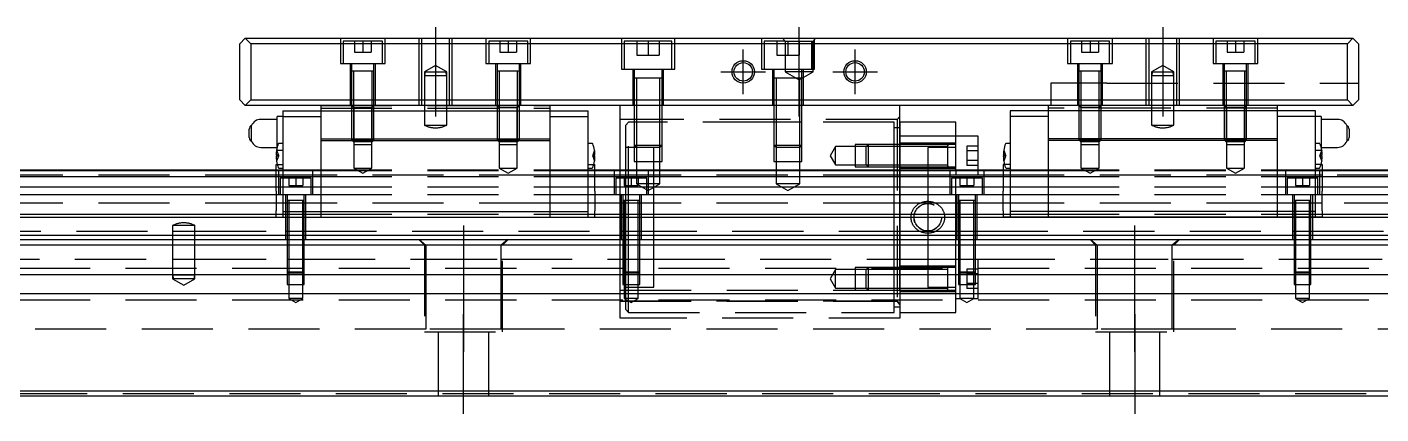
# Model space of a CAD drawing. Extents: x -30 to 950, y -327 to 110.
# Drawn here: x 212 to 454, y -292.9 to -223.8 of the extents above; entities that cross this region are included whole.
import ezdxf

# ---------------------------------------------------------------- set-up
doc = ezdxf.new("R2010")
doc.units = 0
doc.linetypes.add('CENTER', pattern=[50.8, 31.75, -6.35, 6.35, -6.35])
doc.linetypes.add('DASHED', pattern=[19.05, 12.7, -6.35])
doc.layers.get('0').update_dxf_attribs({"linetype": 'CONTINUOUS'})
doc.layers.add('CENTER', color=1, linetype='CENTER')

msp = doc.modelspace()

# ---------------------------------------------------------------- linework, layer by layer
at = {"color": 7, "linetype": 'CONTINUOUS'}
for p, q in [((250, -226.8), (251, -225.8)), ((250, -236.8), (250, -226.8)), ((251, -225.8), (449, -225.8)), ((251, -225.8), (252, -226.8)), ((448, -226.8), (252, -226.8)), ((252, -226.8), (252, -236.8)), ((448, -226.8), (449, -225.8)), ((448, -236.8), (448, -226.8)), ((449, -225.8), (450, -226.8)), ((450, -226.8), (450, -236.8)), ((250, -236.8), (251, -237.8)), ((252, -236.8), (251, -237.8)), ((252, -236.8), (448, -236.8)), ((449, -237.8), (448, -236.8)), ((449, -237.8), (450, -236.8)), ((449, -237.8), (251, -237.8)), ((257.7, -238.79), (257.7, -239.8)), ((257.7, -238.79), (264.5, -238.79)), ((264.5, -237.8), (264.5, -238.79)), ((264.5, -238.79), (264.5, -243.79)), ((264.5, -238.79), (305.5, -238.79)), ((305.5, -238.79), (305.5, -237.8)), ((305.5, -238.79), (312.3, -238.79)), ((305.5, -243.79), (305.5, -238.79)), ((312.3, -239.8), (312.3, -238.79)), ((318, -249.29), (318, -237.8)), ((368, -249.29), (368, -237.8)), ((387.7, -238.79), (387.7, -239.8)), ((394.5, -238.79), (387.7, -238.79)), ((394.5, -237.8), (394.5, -238.79)), ((394.5, -238.79), (394.5, -243.79)), ((435.5, -238.79), (394.5, -238.79)), ((435.5, -238.79), (435.5, -237.8)), ((442.3, -238.79), (435.5, -238.79)), ((435.5, -243.79), (435.5, -238.79)), ((442.3, -239.8), (442.3, -238.79)), ((252.12, -244.19), (252.12, -241.4)), ((256.7, -240.3), (253.75, -240.3)), ((257.7, -239.8), (256.7, -239.8)), ((256.7, -245.26), (256.7, -239.8)), ((257.7, -239.8), (257.7, -256.79)), ((257.7, -239.8), (264.5, -239.8)), ((305.5, -239.8), (312.3, -239.8)), ((312.3, -256.79), (312.3, -239.8)), ((378, -240.79), (368, -240.79)), ((378, -249.29), (378, -240.79)), ((387.7, -239.8), (387.7, -256.79)), ((394.5, -239.8), (387.7, -239.8)), ((442.3, -239.8), (435.5, -239.8)), ((443.3, -239.8), (442.3, -239.8)), ((442.3, -256.79), (442.3, -239.8)), ((443.3, -239.8), (443.3, -245.26)), ((446.25, -240.3), (443.3, -240.3)), ((447.88, -241.4), (447.88, -244.19)), ((251.7, -243.55), (251.7, -242.04)), ((264.5, -243.79), (264.5, -244.04)), ((264.5, -243.79), (305.5, -243.79)), ((264.5, -244.04), (264.5, -256.79)), ((264.5, -244.04), (305.5, -244.04)), ((305.5, -244.04), (305.5, -243.79)), ((305.5, -256.79), (305.5, -244.04)), ((378, -243.29), (368, -243.29)), ((394.5, -243.79), (394.5, -244.04)), ((435.5, -243.79), (394.5, -243.79)), ((394.5, -244.04), (394.5, -256.79)), ((435.5, -244.04), (394.5, -244.04)), ((435.5, -244.04), (435.5, -243.79)), ((435.5, -256.79), (435.5, -244.04)), ((448.3, -242.04), (448.3, -243.55)), ((253.75, -245.3), (256.69, -245.3)), ((256.5, -246.69), (256.58, -246.69)), ((256.58, -246.69), (256.58, -246.89)), ((257.7, -244.59), (256.99, -244.59)), ((313.01, -244.59), (312.3, -244.59)), ((313.42, -246.89), (313.42, -246.69)), ((313.42, -246.69), (313.5, -246.69)), ((386.5, -246.69), (386.58, -246.69)), ((386.58, -246.69), (386.58, -246.89)), ((387.7, -244.59), (386.99, -244.59)), ((443.01, -244.59), (442.3, -244.59)), ((443.31, -245.3), (446.25, -245.3)), ((443.42, -246.89), (443.42, -246.69)), ((443.42, -246.69), (443.5, -246.69)), ((256.58, -246.89), (256.5, -246.89)), ((256.5, -250.76), (256.5, -248.36)), ((256.5, -248.36), (256.71, -248.36)), ((256.99, -248.99), (257.7, -248.99)), ((312.3, -248.99), (313.01, -248.99)), ((313.29, -248.36), (313.5, -248.36)), ((313.5, -246.89), (313.42, -246.89)), ((313.5, -250.76), (313.5, -248.36)), ((386.58, -246.89), (386.5, -246.89)), ((386.5, -248.36), (386.5, -250.76)), ((386.71, -248.36), (386.5, -248.36)), ((386.99, -248.99), (387.7, -248.99)), ((442.3, -248.99), (443.01, -248.99)), ((443.5, -248.36), (443.29, -248.36)), ((443.5, -246.89), (443.42, -246.89)), ((443.5, -248.36), (443.5, -250.76)), ((0, -249.29), (256.5, -249.29)), ((0, -249.42), (256.5, -249.42)), ((0, -250.51), (256.5, -250.51)), ((256.5, -252.33), (256.5, -250.76)), ((313.5, -249.29), (386.5, -249.29)), ((313.5, -249.42), (386.5, -249.42)), ((313.5, -250.51), (386.5, -250.51)), ((313.5, -252.33), (313.5, -250.76)), ((386.5, -250.76), (386.5, -252.33)), ((443.5, -249.29), (700, -249.29)), ((443.5, -249.42), (700, -249.42)), ((443.5, -250.51), (700, -250.51)), ((443.5, -250.76), (443.5, -252.33)), ((0, -252.38), (256.5, -252.38)), ((0, -253.73), (256.5, -253.73)), ((256.5, -253.15), (256.5, -252.33)), ((256.5, -253.15), (256.5, -256.66)), ((313.5, -253.15), (313.5, -252.33)), ((313.5, -252.38), (386.5, -252.38)), ((313.5, -253.15), (313.5, -256.66)), ((313.5, -253.73), (386.5, -253.73)), ((386.5, -252.33), (386.5, -253.15)), ((386.5, -256.66), (386.5, -253.15)), ((443.5, -252.33), (443.5, -253.15)), ((443.5, -252.38), (700, -252.38)), ((443.5, -256.66), (443.5, -253.15)), ((443.5, -253.73), (700, -253.73)), ((0, -257.21), (256.5, -257.21)), ((0, -257.79), (256.5, -257.79)), ((256.5, -257.79), (256.5, -256.66)), ((256.5, -257.79), (313.5, -257.79)), ((257.7, -256.79), (257.7, -257.79)), ((257.7, -256.79), (264.5, -256.79)), ((257.7, -257.79), (264.5, -257.79)), ((264.5, -256.79), (264.5, -257.79)), ((264.5, -256.79), (305.5, -256.79)), ((264.5, -257.79), (305.5, -257.79)), ((305.5, -256.79), (312.3, -256.79)), ((305.5, -257.79), (305.5, -256.79)), ((305.5, -257.79), (312.3, -257.79)), ((312.3, -257.79), (312.3, -256.79)), ((313.5, -257.79), (313.5, -256.66)), ((313.5, -257.21), (386.5, -257.21)), ((313.5, -257.79), (700, -257.79)), ((386.5, -256.66), (386.5, -257.79)), ((387.7, -257.79), (386.5, -257.79)), ((387.7, -256.79), (387.7, -257.79)), ((394.5, -256.79), (387.7, -256.79)), ((394.5, -257.79), (387.7, -257.79)), ((394.5, -256.79), (394.5, -257.79)), ((435.5, -256.79), (394.5, -256.79)), ((435.5, -257.79), (394.5, -257.79)), ((442.3, -256.79), (435.5, -256.79)), ((435.5, -257.79), (435.5, -256.79)), ((442.3, -257.79), (435.5, -257.79)), ((442.3, -257.79), (442.3, -256.79)), ((443.5, -257.79), (442.3, -257.79)), ((443.5, -256.66), (443.5, -257.79)), ((443.5, -257.21), (700, -257.21)), ((0, -260.99), (700, -260.99)), ((1, -261.79), (699, -261.79)), ((698, -262.79), (2, -262.79)), ((698, -268.09), (2, -268.09)), ((698, -271.49), (2, -271.49)), ((699, -289.79), (1, -289.79)), ((2, -288.79), (698, -288.79))]:
    msp.add_line(p, q, dxfattribs=at)
at = {"color": 3, "linetype": 'DASHED'}
for p, q in [((268, -225.8), (268, -230.3)), ((268.5, -226.3), (268.5, -230.3)), ((275.5, -226.3), (268.5, -226.3)), ((270.5, -226.3), (270.5, -228.3)), ((272, -226.3), (272, -228.3)), ((273.5, -226.3), (273.5, -228.3)), ((275.5, -230.3), (275.5, -226.3)), ((276, -230.3), (276, -225.8)), ((282, -225.8), (282, -237.8)), ((282.5, -225.8), (282.5, -237.8)), ((287.5, -237.8), (287.5, -225.8)), ((288, -237.8), (288, -225.8)), ((294, -225.8), (294, -230.3)), ((294.5, -226.3), (294.5, -230.3)), ((301.5, -226.3), (294.5, -226.3)), ((296.5, -226.3), (296.5, -228.3)), ((298, -226.3), (298, -228.3)), ((299.5, -226.3), (299.5, -228.3)), ((301.5, -230.3), (301.5, -226.3)), ((302, -230.3), (302, -225.8)), ((318.25, -225.8), (318.25, -231.3)), ((318.75, -226.3), (318.75, -231.3)), ((327.25, -226.3), (318.75, -226.3)), ((321, -226.3), (321, -228.8)), ((323, -226.3), (323, -228.8)), ((325, -226.3), (325, -228.8)), ((327.25, -231.3), (327.25, -226.3)), ((327.75, -231.3), (327.75, -225.8)), ((343.25, -225.8), (343.25, -231.3)), ((343.75, -226.3), (343.75, -231.3)), ((347.5, -226.3), (343.75, -226.3)), ((346, -226.3), (346, -228.8)), ((347, -225.8), (347.5, -226.3)), ((347.5, -226.3), (347.5, -231.8)), ((347.5, -226.3), (352.5, -226.3)), ((348, -226.3), (348, -228.8)), ((350, -226.3), (350, -228.8)), ((352.25, -231.3), (352.25, -226.3)), ((352.5, -226.3), (353, -225.8)), ((352.5, -231.8), (352.5, -226.3)), ((352.75, -231.3), (352.75, -225.8)), ((398, -225.8), (398, -230.3)), ((398.5, -226.3), (398.5, -230.3)), ((405.5, -226.3), (398.5, -226.3)), ((400.5, -226.3), (400.5, -228.3)), ((402, -226.3), (402, -228.3)), ((403.5, -226.3), (403.5, -228.3)), ((405.5, -230.3), (405.5, -226.3)), ((406, -230.3), (406, -225.8)), ((412, -225.8), (412, -237.8)), ((412.5, -225.8), (412.5, -237.8)), ((417.5, -237.8), (417.5, -225.8)), ((418, -237.8), (418, -225.8)), ((424, -225.8), (424, -230.3)), ((424.5, -226.3), (424.5, -230.3)), ((431.5, -226.3), (424.5, -226.3)), ((426.5, -226.3), (426.5, -228.3)), ((428, -226.3), (428, -228.3)), ((429.5, -226.3), (429.5, -228.3)), ((431.5, -230.3), (431.5, -226.3)), ((432, -230.3), (432, -225.8)), ((270.5, -228.3), (272, -228.3)), ((272, -228.3), (273.5, -228.3)), ((296.5, -228.3), (298, -228.3)), ((298, -228.3), (299.5, -228.3)), ((321, -228.8), (323, -228.8)), ((323, -228.8), (325, -228.8)), ((346, -228.8), (348, -228.8)), ((348, -228.8), (350, -228.8)), ((400.5, -228.3), (402, -228.3)), ((402, -228.3), (403.5, -228.3)), ((426.5, -228.3), (428, -228.3)), ((428, -228.3), (429.5, -228.3)), ((268, -230.3), (276, -230.3)), ((269.75, -230.3), (269.75, -237.8)), ((270, -230.3), (270, -231.7)), ((270, -231.69), (270, -231.7)), ((274, -231.7), (270, -231.7)), ((274, -231.7), (270, -231.7)), ((274, -231.7), (270, -231.7)), ((274, -231.7), (270, -231.7)), ((270, -231.7), (270, -237.8)), ((270, -231.7), (270, -231.7)), ((270.35, -231.7), (270.35, -237.8)), ((273.65, -237.8), (273.65, -231.7)), ((274, -231.7), (274, -230.3)), ((274, -231.7), (274, -231.69)), ((274, -237.8), (274, -231.7)), ((274, -231.7), (274, -231.7)), ((274.25, -237.8), (274.25, -230.3)), ((285, -230.64), (283, -231.8)), ((283, -231.8), (283, -232.43)), ((283.17, -231.8), (283, -232.43)), ((283, -231.8), (287, -231.8)), ((287, -231.8), (285, -230.64)), ((287, -232.43), (286.83, -231.8)), ((287, -232.43), (287, -231.8)), ((294, -230.3), (302, -230.3)), ((295.75, -230.3), (295.75, -237.8)), ((296, -230.3), (296, -231.7)), ((296, -231.69), (296, -231.7)), ((300, -231.7), (296, -231.7)), ((300, -231.7), (296, -231.7)), ((296, -231.7), (296, -237.8)), ((296, -231.7), (296, -231.7)), ((296.35, -231.7), (296.35, -237.8)), ((299.65, -237.8), (299.65, -231.7)), ((300, -231.7), (300, -230.3)), ((300, -231.7), (300, -231.69)), ((300, -237.8), (300, -231.7)), ((300, -231.7), (300, -231.7)), ((300.25, -237.8), (300.25, -230.3)), ((318.25, -231.3), (327.75, -231.3)), ((320.25, -231.3), (320.25, -237.8)), ((320.5, -231.3), (320.5, -232.9)), ((325.5, -232.9), (325.5, -231.3)), ((325.75, -237.8), (325.75, -231.3)), ((343.25, -231.3), (352.75, -231.3)), ((345.25, -231.3), (345.25, -237.8)), ((345.5, -231.3), (345.5, -232.9)), ((347.5, -231.8), (350, -233.24)), ((352.5, -231.8), (347.5, -231.8)), ((350, -233.24), (352.5, -231.8)), ((350.5, -232.9), (350.5, -231.3)), ((350.75, -237.8), (350.75, -231.3)), ((398, -230.3), (406, -230.3)), ((399.75, -230.3), (399.75, -237.8)), ((400, -230.3), (400, -231.7)), ((400, -231.69), (400, -231.7)), ((404, -231.7), (400, -231.7)), ((404, -231.7), (400, -231.7)), ((400, -231.7), (400, -237.8)), ((400, -231.7), (400, -231.7)), ((400.35, -231.7), (400.35, -237.8)), ((403.65, -237.8), (403.65, -231.7)), ((404, -231.7), (404, -230.3)), ((404, -231.7), (404, -231.69)), ((404, -237.8), (404, -231.7)), ((404, -231.7), (404, -231.7)), ((404.25, -237.8), (404.25, -230.3)), ((415, -230.64), (413, -231.8)), ((413, -231.8), (413, -232.43)), ((413.17, -231.8), (413, -232.43)), ((413, -231.8), (417, -231.8)), ((417, -231.8), (415, -230.64)), ((417, -232.43), (416.83, -231.8)), ((417, -232.43), (417, -231.8)), ((424, -230.3), (432, -230.3)), ((425.75, -230.3), (425.75, -237.8)), ((426, -230.3), (426, -231.7)), ((426, -231.69), (426, -231.7)), ((430, -231.7), (426, -231.7)), ((430, -231.7), (426, -231.7)), ((430, -231.7), (426, -231.7)), ((430, -231.7), (426, -231.7)), ((430, -231.7), (426, -231.7)), ((426, -231.7), (426, -231.7)), ((426, -231.7), (426, -237.8)), ((426.35, -231.7), (426.35, -237.8)), ((426.35, -231.7), (426.35, -237.8)), ((429.65, -237.8), (429.65, -231.7)), ((429.65, -237.8), (429.65, -231.7)), ((430, -231.7), (430, -230.3)), ((430, -231.7), (430, -231.69)), ((430, -231.7), (430, -231.7)), ((430, -237.8), (430, -231.7)), ((430.25, -237.8), (430.25, -230.3)), ((283, -232.43), (283, -237.8)), ((283, -232.43), (287, -232.43)), ((287, -237.8), (287, -232.43)), ((320.5, -232.89), (320.5, -232.9)), ((325.5, -232.9), (320.5, -232.9)), ((325.5, -232.9), (320.5, -232.9)), ((325.5, -232.9), (320.5, -232.9)), ((320.5, -232.9), (320.5, -237.8)), ((320.5, -232.9), (320.5, -232.9)), ((320.9, -232.9), (320.9, -237.8)), ((320.9, -232.9), (320.9, -237.8)), ((325.1, -237.8), (325.1, -232.9)), ((325.1, -237.8), (325.1, -232.9)), ((325.5, -232.9), (325.5, -232.89)), ((325.5, -237.8), (325.5, -232.9)), ((325.5, -232.9), (325.5, -232.9)), ((345.5, -232.89), (345.5, -232.9)), ((350.5, -232.9), (345.5, -232.9)), ((350.5, -232.9), (345.5, -232.9)), ((345.5, -232.9), (345.5, -237.8)), ((345.5, -232.9), (345.5, -232.9)), ((345.9, -232.9), (345.9, -237.8)), ((350.1, -237.8), (350.1, -232.9)), ((350.5, -232.9), (350.5, -232.89)), ((350.5, -237.8), (350.5, -232.9)), ((350.5, -232.9), (350.5, -232.9)), ((395, -233.8), (395, -237.8)), ((405, -233.8), (395, -233.8)), ((405, -233.8), (450, -233.8)), ((413, -232.43), (413, -237.8)), ((413, -232.43), (417, -232.43)), ((417, -237.8), (417, -232.43)), ((264.5, -237.8), (305.5, -237.8)), ((264.5, -238.29), (305.5, -238.29)), ((270, -237.8), (270.38, -238.18)), ((270, -237.8), (274, -237.8)), ((270, -237.8), (270, -243.95)), ((270.35, -237.8), (270.35, -244.3)), ((270.38, -238.18), (270.38, -244.8)), ((270.38, -238.18), (273.62, -238.18)), ((273.62, -238.18), (274, -237.8)), ((273.62, -244.8), (273.62, -238.18)), ((273.65, -244.3), (273.65, -237.8)), ((274, -243.95), (274, -237.8)), ((283, -237.8), (283, -241.3)), ((287, -241.3), (287, -237.8)), ((296, -237.8), (296.38, -238.18)), ((296, -237.8), (300, -237.8)), ((296, -237.8), (296, -243.95)), ((296.35, -237.8), (296.35, -244.3)), ((296.38, -238.18), (296.38, -244.8)), ((296.38, -238.18), (299.62, -238.18)), ((299.62, -238.18), (300, -237.8)), ((299.62, -244.8), (299.62, -238.18)), ((299.65, -244.3), (299.65, -237.8)), ((300, -243.95), (300, -237.8)), ((320.5, -237.8), (320.5, -244.9)), ((320.5, -237.8), (320.5, -244.9)), ((320.9, -237.8), (320.9, -245.3)), ((320.9, -237.8), (320.9, -245.3)), ((325.1, -245.3), (325.1, -237.8)), ((325.1, -245.3), (325.1, -237.8)), ((325.5, -244.9), (325.5, -237.8)), ((325.5, -244.9), (325.5, -237.8)), ((345.5, -237.8), (345.5, -244.9)), ((345.5, -237.8), (345.5, -244.9)), ((345.9, -237.8), (345.9, -245.3)), ((350.1, -245.3), (350.1, -237.8)), ((350.5, -244.9), (350.5, -237.8)), ((350.5, -244.9), (350.5, -237.8)), ((435.5, -237.8), (394.5, -237.8)), ((435.5, -238.29), (394.5, -238.29)), ((400, -237.8), (400.38, -238.18)), ((400, -237.8), (404, -237.8)), ((400, -237.8), (400, -243.95)), ((400.35, -237.8), (400.35, -244.3)), ((400.38, -238.18), (400.38, -244.8)), ((400.38, -238.18), (403.62, -238.18)), ((403.62, -238.18), (404, -237.8)), ((403.62, -244.8), (403.62, -238.18)), ((403.65, -244.3), (403.65, -237.8)), ((404, -243.95), (404, -237.8)), ((413, -237.8), (413, -241.3)), ((417, -241.3), (417, -237.8)), ((426, -237.8), (426.38, -238.18)), ((426, -237.8), (430, -237.8)), ((426, -237.8), (426, -243.95)), ((426.35, -237.8), (426.35, -244.3)), ((426.35, -237.8), (426.35, -244.3)), ((426.38, -238.18), (426.38, -244.8)), ((426.38, -238.18), (429.62, -238.18)), ((429.62, -238.18), (430, -237.8)), ((429.62, -244.8), (429.62, -238.18)), ((429.65, -244.3), (429.65, -237.8)), ((429.65, -244.3), (429.65, -237.8)), ((430, -243.95), (430, -237.8)), ((283, -241.3), (287, -241.3)), ((284.94, -241.8), (285.06, -241.8)), ((367.5, -240.3), (318, -240.3)), ((319.5, -240.79), (319, -241.3)), ((319, -249.29), (319, -241.3)), ((320.5, -240.79), (319.5, -240.79)), ((319.5, -257.79), (319.5, -240.79)), ((320.9, -240.79), (320.5, -240.79)), ((325.1, -240.79), (320.9, -240.79)), ((325.5, -240.79), (325.1, -240.79)), ((345.5, -240.79), (325.5, -240.79)), ((345.9, -240.79), (345.5, -240.79)), ((350.1, -240.79), (345.9, -240.79)), ((350.5, -240.79), (350.1, -240.79)), ((367, -240.79), (350.5, -240.79)), ((367, -244.04), (367, -240.79)), ((368, -241.79), (367, -241.79)), ((368, -239.8), (367.5, -240.3)), ((367.5, -240.3), (367.5, -272.8)), ((368, -240.79), (368, -249.29)), ((413, -241.3), (417, -241.3)), ((414.94, -241.8), (415.06, -241.8)), ((270, -243.95), (270.35, -244.3)), ((270, -243.95), (274, -243.95)), ((273.65, -244.3), (270.35, -244.3)), ((273.65, -244.3), (274, -243.95)), ((296, -243.95), (296.35, -244.3)), ((296, -243.95), (300, -243.95)), ((299.65, -244.3), (296.35, -244.3)), ((299.65, -244.3), (300, -243.95)), ((367, -244.44), (367, -244.04)), ((382, -243.29), (378, -243.29)), ((382, -249.29), (382, -243.29)), ((400, -243.95), (400.35, -244.3)), ((400, -243.95), (404, -243.95)), ((403.65, -244.3), (400.35, -244.3)), ((403.65, -244.3), (404, -243.95)), ((426, -243.95), (426.35, -244.3)), ((426, -243.95), (430, -243.95)), ((429.65, -244.3), (426.35, -244.3)), ((429.65, -244.3), (430, -243.95)), ((256.58, -245.8), (256.9, -246.69)), ((256.9, -246.69), (256.58, -246.69)), ((256.69, -245.3), (256.7, -245.3)), ((256.7, -245.79), (256.7, -245.26)), ((256.7, -245.79), (257.7, -245.79)), ((256.9, -246.69), (256.94, -246.79)), ((256.9, -246.89), (256.94, -246.79)), ((270.38, -244.8), (270.38, -248.99)), ((270.38, -244.8), (273.62, -244.8)), ((273.62, -248.99), (273.62, -244.8)), ((296.38, -244.8), (296.38, -248.99)), ((296.38, -244.8), (299.62, -244.8)), ((299.62, -248.99), (299.62, -244.8)), ((313.1, -246.69), (313.06, -246.79)), ((313.1, -246.89), (313.06, -246.79)), ((313.42, -245.8), (313.1, -246.69)), ((313.42, -246.69), (313.1, -246.69)), ((320.9, -245.3), (319, -245.3)), ((320.5, -244.9), (320.5, -247.8)), ((320.5, -244.9), (320.9, -245.3)), ((320.5, -244.9), (325.5, -244.9)), ((320.9, -245.3), (320.9, -247.8)), ((325.1, -245.3), (320.9, -245.3)), ((324, -257.79), (324, -245.3)), ((325.1, -245.3), (325.5, -244.9)), ((325.1, -247.8), (325.1, -245.3)), ((325.5, -247.8), (325.5, -244.9)), ((345.5, -244.9), (345.5, -247.8)), ((345.5, -244.9), (345.9, -245.3)), ((345.5, -244.9), (350.5, -244.9)), ((345.9, -245.3), (345.9, -247.8)), ((350.1, -245.3), (345.9, -245.3)), ((350.1, -245.3), (350.5, -244.9)), ((350.1, -247.8), (350.1, -245.3)), ((350.5, -247.8), (350.5, -244.9)), ((356.5, -245.14), (355.55, -246.79)), ((355.55, -246.79), (356.5, -248.44)), ((356.5, -248.44), (356.5, -245.14)), ((360, -245.14), (356.5, -245.14)), ((360, -244.8), (360, -248.8)), ((362.35, -244.8), (360, -244.8)), ((362, -245.14), (360, -245.14)), ((362.35, -244.8), (362, -245.14)), ((362, -248.44), (362, -245.14)), ((368, -245.14), (362, -245.14)), ((362.35, -244.8), (362.35, -248.8)), ((368, -244.8), (362.35, -244.8)), ((368, -244.8), (362.35, -244.8)), ((367, -248.64), (367, -244.44)), ((378, -244.54), (368, -244.54)), ((376.6, -244.8), (368, -244.8)), ((376.6, -245.14), (368, -245.14)), ((378, -245.3), (373, -245.3)), ((373, -245.3), (373, -255.34)), ((376.6, -246.65), (376.6, -244.8)), ((376.6, -246.79), (376.6, -244.8)), ((376.6, -248.8), (376.6, -244.8)), ((376.6, -244.8), (376.6, -245.01)), ((376.6, -245.01), (376.6, -244.8)), ((378, -244.8), (376.6, -244.8)), ((376.6, -244.8), (376.6, -244.8)), ((376.61, -244.8), (376.6, -244.8)), ((376.6, -246.59), (376.6, -245.01)), ((380, -245.06), (380, -245.93)), ((382, -245.06), (380, -245.06)), ((380, -245.93), (380, -247.66)), ((382, -245.93), (380, -245.93)), ((386.58, -245.8), (386.9, -246.69)), ((386.9, -246.69), (386.58, -246.69)), ((386.9, -246.69), (386.94, -246.79)), ((386.9, -246.89), (386.94, -246.79)), ((400.38, -244.8), (400.38, -248.99)), ((400.38, -244.8), (403.62, -244.8)), ((403.62, -248.99), (403.62, -244.8)), ((426.38, -244.8), (426.38, -248.99)), ((426.38, -244.8), (429.62, -244.8)), ((429.62, -248.99), (429.62, -244.8)), ((442.3, -245.79), (443.3, -245.79)), ((443.1, -246.69), (443.06, -246.79)), ((443.1, -246.89), (443.06, -246.79)), ((443.42, -245.8), (443.1, -246.69)), ((443.42, -246.69), (443.1, -246.69)), ((443.3, -245.26), (443.3, -245.79)), ((443.3, -245.3), (443.31, -245.3)), ((256.9, -246.89), (256.58, -247.79)), ((256.9, -246.89), (256.58, -246.89)), ((256.71, -248.36), (257.7, -248.36)), ((270.38, -248.99), (272, -249.93)), ((270.38, -248.99), (273.62, -248.99)), ((272, -249.93), (273.62, -248.99)), ((296.38, -248.99), (298, -249.93)), ((296.38, -248.99), (299.62, -248.99)), ((298, -249.93), (299.62, -248.99)), ((312.3, -248.36), (313.29, -248.36)), ((313.1, -246.89), (313.42, -247.79)), ((313.42, -246.89), (313.1, -246.89)), ((320.5, -247.8), (325.5, -247.8)), ((320.9, -247.8), (320.9, -251.8)), ((325.1, -251.8), (325.1, -247.8)), ((345.5, -247.8), (350.5, -247.8)), ((345.9, -247.8), (345.9, -251.8)), ((350.1, -251.8), (350.1, -247.8)), ((356.5, -248.44), (360, -248.44)), ((360, -248.44), (362, -248.44)), ((360, -248.8), (362.35, -248.8)), ((362, -248.44), (368, -248.44)), ((362, -248.44), (362.35, -248.8)), ((362.35, -248.8), (368, -248.8)), ((362.35, -248.8), (368, -248.8)), ((367, -249.04), (367, -248.64)), ((367, -249.29), (367, -249.04)), ((368, -248.44), (376.6, -248.44)), ((368, -248.8), (376.6, -248.8)), ((368, -249.04), (378, -249.04)), ((376.6, -248.79), (376.6, -246.94)), ((376.6, -248.58), (376.6, -247)), ((376.6, -248.8), (376.6, -248.58)), ((376.6, -248.58), (376.6, -248.8)), ((376.6, -248.8), (376.6, -248.79)), ((376.6, -248.8), (376.6, -248.8)), ((376.6, -248.8), (378, -248.8)), ((376.6, -248.8), (376.61, -248.8)), ((380, -247.66), (380, -248.53)), ((382, -247.66), (380, -247.66)), ((382, -248.53), (380, -248.53)), ((386.9, -246.89), (386.58, -247.79)), ((386.9, -246.89), (386.58, -246.89)), ((387.7, -248.36), (386.71, -248.36)), ((400.38, -248.99), (402, -249.93)), ((400.38, -248.99), (403.62, -248.99)), ((402, -249.93), (403.62, -248.99)), ((426.38, -248.99), (428, -249.93)), ((426.38, -248.99), (429.62, -248.99)), ((428, -249.93), (429.62, -248.99)), ((443.29, -248.36), (442.3, -248.36)), ((443.1, -246.89), (443.42, -247.79)), ((443.42, -246.89), (443.1, -246.89)), ((256.5, -250.29), (203, -250.29)), ((256.5, -249.29), (257.7, -249.29)), ((256.5, -249.42), (257.7, -249.42)), ((257, -250.29), (256.5, -250.29)), ((256.5, -250.51), (257.7, -250.51)), ((257, -253.79), (257, -249.29)), ((257.7, -250.29), (257, -250.29)), ((257.25, -250.79), (257.25, -253.79)), ((257.7, -250.79), (257.25, -250.79)), ((257.7, -249.29), (264.5, -249.29)), ((257.7, -249.42), (264.5, -249.42)), ((263, -250.29), (257.7, -250.29)), ((257.7, -250.51), (264.5, -250.51)), ((262.75, -250.79), (257.7, -250.79)), ((258.75, -250.79), (258.75, -252.09)), ((260, -250.79), (260, -252.09)), ((261.25, -250.79), (261.25, -252.09)), ((262.75, -253.79), (262.75, -250.79)), ((263, -249.29), (263, -253.79)), ((264.5, -250.29), (263, -250.29)), ((264.5, -249.29), (305.5, -249.29)), ((264.5, -249.42), (305.5, -249.42)), ((305.5, -250.29), (264.5, -250.29)), ((264.5, -250.51), (305.5, -250.51)), ((305.5, -249.29), (312.3, -249.29)), ((305.5, -249.42), (312.3, -249.42)), ((312.3, -250.29), (305.5, -250.29)), ((305.5, -250.51), (312.3, -250.51)), ((312.3, -249.29), (313.5, -249.29)), ((312.3, -249.42), (313.5, -249.42)), ((313.5, -250.29), (312.3, -250.29)), ((312.3, -250.51), (313.5, -250.51)), ((317, -250.29), (313.5, -250.29)), ((317, -253.79), (317, -249.29)), ((318, -250.29), (317, -250.29)), ((317.25, -250.79), (317.25, -253.79)), ((322.75, -250.79), (317.25, -250.79)), ((318, -250.79), (318, -249.29)), ((319, -250.29), (318, -250.29)), ((318, -253.79), (318, -250.79)), ((318.75, -250.79), (318.75, -252.09)), ((319, -250.79), (319, -249.29)), ((324, -250.29), (319, -250.29)), ((319, -253.79), (319, -250.79)), ((320, -250.79), (320, -252.09)), ((321.25, -250.79), (321.25, -252.09)), ((322.75, -253.79), (322.75, -250.79)), ((323, -249.29), (323, -253.79)), ((367, -250.29), (324, -250.29)), ((367, -261.79), (367, -249.29)), ((368, -250.29), (367, -250.29)), ((368, -252.48), (368, -249.29)), ((368, -249.29), (368, -252.48)), ((373, -250.29), (368, -250.29)), ((377, -250.29), (373, -250.29)), ((377, -253.79), (377, -249.29)), ((378, -250.29), (377, -250.29)), ((377.25, -250.79), (377.25, -253.79)), ((382.75, -250.79), (377.25, -250.79)), ((378, -249.29), (378, -250.29)), ((383, -250.29), (378, -250.29)), ((378, -253.79), (378, -250.79)), ((378.75, -250.79), (378.75, -252.09)), ((380, -250.79), (380, -252.09)), ((381.25, -250.79), (381.25, -252.09)), ((382, -250.29), (382, -249.29)), ((382.75, -253.79), (382.75, -250.79)), ((383, -249.29), (383, -253.79)), ((386.5, -250.29), (383, -250.29)), ((386.5, -249.29), (387.7, -249.29)), ((386.5, -249.42), (387.7, -249.42)), ((387.7, -250.29), (386.5, -250.29)), ((386.5, -250.51), (387.7, -250.51)), ((387.7, -249.29), (394.5, -249.29)), ((387.7, -249.42), (394.5, -249.42)), ((394.5, -250.29), (387.7, -250.29)), ((387.7, -250.51), (394.5, -250.51)), ((394.5, -249.29), (435.5, -249.29)), ((394.5, -249.42), (435.5, -249.42)), ((435.5, -250.29), (394.5, -250.29)), ((394.5, -250.51), (435.5, -250.51)), ((435.5, -249.29), (442.3, -249.29)), ((435.5, -249.42), (442.3, -249.42)), ((437, -250.29), (435.5, -250.29)), ((435.5, -250.51), (442.3, -250.51)), ((437, -253.79), (437, -249.29)), ((442.3, -250.29), (437, -250.29)), ((437.25, -250.79), (437.25, -253.79)), ((442.3, -250.79), (437.25, -250.79)), ((438.75, -250.79), (438.75, -252.09)), ((440, -250.79), (440, -252.09)), ((441.25, -250.79), (441.25, -252.09)), ((442.3, -249.29), (443.5, -249.29)), ((442.3, -249.42), (443.5, -249.42)), ((443, -250.29), (442.3, -250.29)), ((442.3, -250.51), (443.5, -250.51)), ((442.75, -250.79), (442.3, -250.79)), ((442.75, -253.79), (442.75, -250.79)), ((443, -249.29), (443, -253.79)), ((443.5, -250.29), (443, -250.29)), ((497, -250.29), (443.5, -250.29)), ((256.5, -252.38), (257.7, -252.38)), ((256.5, -253.73), (257.7, -253.73)), ((263, -253.79), (257, -253.79)), ((257.7, -252.38), (264.5, -252.38)), ((257.7, -253.73), (264.5, -253.73)), ((258.25, -257.79), (258.25, -253.79)), ((258.5, -253.79), (258.5, -254.79)), ((258.75, -252.09), (260, -252.09)), ((260, -252.09), (261.25, -252.09)), ((261.5, -254.79), (261.5, -253.79)), ((261.75, -253.79), (261.75, -257.79)), ((264.5, -252.38), (305.5, -252.38)), ((264.5, -253.73), (305.5, -253.73)), ((305.5, -252.38), (312.3, -252.38)), ((305.5, -253.73), (312.3, -253.73)), ((312.3, -252.38), (313.5, -252.38)), ((312.3, -253.73), (313.5, -253.73)), ((323, -253.79), (317, -253.79)), ((318, -261.79), (318, -253.79)), ((318.25, -261.79), (318.25, -253.79)), ((318.5, -253.79), (318.5, -254.79)), ((318.75, -252.09), (320, -252.09)), ((319, -254.79), (319, -253.79)), ((320, -252.09), (321.25, -252.09)), ((320.9, -251.8), (323, -253.01)), ((325.1, -251.8), (320.9, -251.8)), ((321.5, -254.79), (321.5, -253.79)), ((321.75, -253.79), (321.75, -261.79)), ((323, -253.01), (325.1, -251.8)), ((345.9, -251.8), (348, -253.01)), ((350.1, -251.8), (345.9, -251.8)), ((348, -253.01), (350.1, -251.8)), ((368, -261.79), (368, -252.48)), ((368, -252.48), (368, -261.79)), ((383, -253.79), (377, -253.79)), ((378, -261.79), (378, -253.79)), ((378.25, -261.79), (378.25, -253.79)), ((378.5, -253.79), (378.5, -254.79)), ((378.75, -252.09), (380, -252.09)), ((380, -252.09), (381.25, -252.09)), ((381.5, -254.79), (381.5, -253.79)), ((381.75, -253.79), (381.75, -261.79)), ((386.5, -252.38), (387.7, -252.38)), ((386.5, -253.73), (387.7, -253.73)), ((387.7, -252.38), (394.5, -252.38)), ((387.7, -253.73), (394.5, -253.73)), ((394.5, -252.38), (435.5, -252.38)), ((394.5, -253.73), (435.5, -253.73)), ((435.5, -252.38), (442.3, -252.38)), ((435.5, -253.73), (442.3, -253.73)), ((443, -253.79), (437, -253.79)), ((438.25, -257.79), (438.25, -253.79)), ((438.5, -253.79), (438.5, -254.79)), ((438.75, -252.09), (440, -252.09)), ((440, -252.09), (441.25, -252.09)), ((441.5, -254.79), (441.5, -253.79)), ((441.75, -253.79), (441.75, -257.79)), ((442.3, -252.38), (443.5, -252.38)), ((442.3, -253.73), (443.5, -253.73)), ((256.5, -255.29), (201.75, -255.29)), ((257.7, -255.29), (256.5, -255.29)), ((258.25, -255.29), (257.7, -255.29)), ((258.5, -255.29), (258.25, -255.29)), ((258.5, -254.79), (258.5, -254.8)), ((258.5, -254.79), (258.5, -257.79)), ((258.5, -254.79), (258.5, -254.79)), ((260, -254.79), (258.5, -254.79)), ((258.75, -255.29), (258.5, -255.29)), ((258.75, -254.79), (258.75, -257.79)), ((261.25, -255.29), (258.75, -255.29)), ((261.5, -254.79), (260, -254.79)), ((261.25, -257.79), (261.25, -254.79)), ((261.5, -255.29), (261.25, -255.29)), ((261.5, -254.8), (261.5, -254.79)), ((261.5, -254.79), (261.5, -254.79)), ((261.5, -257.79), (261.5, -254.79)), ((261.75, -255.29), (261.5, -255.29)), ((264.5, -255.29), (261.75, -255.29)), ((305.5, -255.29), (264.5, -255.29)), ((312.3, -255.29), (305.5, -255.29)), ((313.5, -255.29), (312.3, -255.29)), ((318, -255.29), (313.5, -255.29)), ((318.25, -255.29), (318, -255.29)), ((318.5, -255.29), (318.25, -255.29)), ((318.5, -254.79), (318.5, -261.79)), ((318.5, -254.79), (318.5, -254.79)), ((318.5, -254.79), (318.5, -254.8)), ((320, -254.79), (318.5, -254.79)), ((318.75, -255.29), (318.5, -255.29)), ((318.75, -254.79), (318.75, -261.79)), ((319, -255.29), (318.75, -255.29)), ((319, -257.79), (319, -254.79)), ((367, -255.29), (319, -255.29)), ((321.5, -254.79), (320, -254.79)), ((321.25, -261.79), (321.25, -254.79)), ((321.5, -254.79), (321.5, -254.79)), ((321.5, -261.79), (321.5, -254.79)), ((321.5, -254.8), (321.5, -254.79)), ((368, -255.29), (367, -255.29)), ((378, -255.29), (368, -255.29)), ((370.3, -256.55), (370.37, -256.43)), ((370.37, -256.43), (370.44, -256.3)), ((370.44, -256.3), (370.52, -256.19)), ((370.52, -256.19), (370.61, -256.07)), ((370.61, -256.07), (370.7, -255.96)), ((370.7, -255.96), (370.8, -255.86)), ((370.8, -255.86), (370.9, -255.75)), ((370.9, -255.75), (371.01, -255.66)), ((371.01, -255.66), (371.12, -255.57)), ((371.12, -255.57), (371.24, -255.48)), ((371.24, -255.48), (371.36, -255.41)), ((371.36, -255.41), (371.48, -255.33)), ((371.48, -255.33), (371.61, -255.27)), ((371.61, -255.27), (371.74, -255.2)), ((371.74, -255.2), (371.87, -255.15)), ((371.87, -255.15), (372.01, -255.1)), ((372.01, -255.1), (372.15, -255.06)), ((372.15, -255.06), (372.29, -255.02)), ((372.29, -255.02), (372.43, -254.99)), ((372.43, -254.99), (372.57, -254.97)), ((372.57, -254.97), (372.71, -254.95)), ((372.71, -254.95), (372.85, -254.94)), ((372.85, -254.94), (373, -254.94)), ((373, -254.94), (373.15, -254.94)), ((373, -255.34), (373, -260.25)), ((373.15, -254.94), (373.29, -254.95)), ((373.29, -254.95), (373.43, -254.97)), ((373.43, -254.97), (373.57, -254.99)), ((373.57, -254.99), (373.71, -255.02)), ((373.71, -255.02), (373.85, -255.06)), ((373.85, -255.06), (373.99, -255.1)), ((373.99, -255.1), (374.13, -255.15)), ((374.13, -255.15), (374.26, -255.2)), ((374.26, -255.2), (374.39, -255.27)), ((374.39, -255.27), (374.52, -255.33)), ((374.52, -255.33), (374.64, -255.41)), ((374.64, -255.41), (374.76, -255.48)), ((374.76, -255.48), (374.88, -255.57)), ((374.88, -255.57), (374.99, -255.66)), ((374.99, -255.66), (375.1, -255.75)), ((375.1, -255.75), (375.2, -255.86)), ((375.2, -255.86), (375.3, -255.96)), ((375.3, -255.96), (375.39, -256.07)), ((375.39, -256.07), (375.48, -256.19)), ((375.48, -256.19), (375.54, -256.28)), ((375.54, -256.28), (375.6, -256.38)), ((375.6, -256.38), (375.66, -256.48)), ((375.66, -256.48), (375.71, -256.58)), ((378.25, -255.29), (378, -255.29)), ((378.5, -255.29), (378.25, -255.29)), ((381.5, -254.79), (378.5, -254.79)), ((378.5, -254.79), (378.5, -254.8)), ((378.5, -254.79), (378.5, -261.79)), ((378.5, -254.79), (378.5, -254.79)), ((380, -254.79), (378.5, -254.79)), ((378.75, -255.29), (378.5, -255.29)), ((378.75, -254.79), (378.75, -261.79)), ((381.25, -255.29), (378.75, -255.29)), ((381.5, -254.79), (380, -254.79)), ((381.25, -261.79), (381.25, -254.79)), ((381.5, -255.29), (381.25, -255.29)), ((381.5, -254.8), (381.5, -254.79)), ((381.5, -254.79), (381.5, -254.79)), ((381.5, -261.79), (381.5, -254.79)), ((381.75, -255.29), (381.5, -255.29)), ((386.5, -255.29), (381.75, -255.29)), ((387.7, -255.29), (386.5, -255.29)), ((394.5, -255.29), (387.7, -255.29)), ((435.5, -255.29), (394.5, -255.29)), ((438.25, -255.29), (435.5, -255.29)), ((438.5, -255.29), (438.25, -255.29)), ((440, -254.79), (438.5, -254.79)), ((438.5, -254.79), (438.5, -257.79)), ((438.5, -254.79), (438.5, -254.79)), ((438.5, -254.79), (438.5, -254.8)), ((441.5, -254.79), (438.5, -254.79)), ((438.75, -255.29), (438.5, -255.29)), ((438.75, -254.79), (438.75, -257.79)), ((441.25, -255.29), (438.75, -255.29)), ((441.5, -254.79), (440, -254.79)), ((441.25, -257.79), (441.25, -254.79)), ((441.5, -255.29), (441.25, -255.29)), ((441.5, -254.79), (441.5, -254.79)), ((441.5, -257.79), (441.5, -254.79)), ((441.5, -254.8), (441.5, -254.79)), ((441.75, -255.29), (441.5, -255.29)), ((442.3, -255.29), (441.75, -255.29)), ((443.5, -255.29), (442.3, -255.29)), ((498.25, -255.29), (443.5, -255.29)), ((0, -257.79), (256.5, -257.79)), ((240.06, -258.79), (239.94, -258.79)), ((256.5, -257.21), (257.7, -257.21)), ((256.5, -257.79), (257.7, -257.79)), ((257.7, -257.21), (264.5, -257.21)), ((258.25, -261.79), (258.25, -257.79)), ((258.5, -257.79), (258.5, -261.79)), ((258.75, -257.79), (258.75, -261.79)), ((261.25, -261.79), (261.25, -257.79)), ((261.5, -261.79), (261.5, -257.79)), ((261.75, -257.79), (261.75, -261.79)), ((264.5, -257.21), (305.5, -257.21)), ((305.5, -257.21), (312.3, -257.21)), ((312.3, -257.21), (313.5, -257.21)), ((312.3, -257.79), (313.5, -257.79)), ((313.5, -257.79), (386.5, -257.79)), ((319, -261.79), (319, -257.79)), ((319.5, -269.79), (319.5, -257.79)), ((324, -270.29), (324, -257.79)), ((370, -257.68), (370.01, -257.57)), ((370, -257.79), (370, -257.68)), ((370, -257.93), (370, -257.79)), ((370.01, -258.07), (370, -257.93)), ((370.01, -257.57), (370.02, -257.46)), ((370.03, -258.21), (370.01, -258.07)), ((370.02, -257.46), (370.04, -257.35)), ((370.06, -258.35), (370.03, -258.21)), ((370.04, -257.35), (370.06, -257.24)), ((370.06, -257.24), (370.08, -257.13)), ((370.08, -258.46), (370.06, -258.35)), ((370.08, -257.13), (370.11, -257.01)), ((370.11, -258.58), (370.08, -258.46)), ((370.11, -257.01), (370.15, -256.9)), ((370.15, -258.69), (370.11, -258.58)), ((370.15, -256.9), (370.19, -256.79)), ((370.19, -258.8), (370.15, -258.69)), ((370.19, -256.79), (370.24, -256.68)), ((370.24, -258.91), (370.19, -258.8)), ((370.24, -256.68), (370.3, -256.55)), ((370.29, -259.01), (370.24, -258.91)), ((375.76, -258.91), (375.7, -259.04)), ((375.71, -256.58), (375.76, -256.68)), ((375.76, -256.68), (375.81, -256.79)), ((375.81, -258.8), (375.76, -258.91)), ((375.81, -256.79), (375.85, -256.9)), ((375.85, -258.69), (375.81, -258.8)), ((375.85, -256.9), (375.89, -257.01)), ((375.89, -258.58), (375.85, -258.69)), ((375.89, -257.01), (375.92, -257.13)), ((375.92, -258.46), (375.89, -258.58)), ((375.92, -257.13), (375.94, -257.24)), ((375.94, -258.35), (375.92, -258.46)), ((375.94, -257.24), (375.97, -257.38)), ((375.96, -258.24), (375.94, -258.35)), ((375.98, -258.13), (375.96, -258.24)), ((375.97, -257.38), (375.99, -257.52)), ((375.99, -258.02), (375.98, -258.13)), ((375.99, -257.52), (376, -257.66)), ((376, -257.91), (375.99, -258.02)), ((376, -257.66), (376, -257.79)), ((376, -257.79), (376, -257.91)), ((386.5, -257.21), (387.7, -257.21)), ((387.7, -257.21), (394.5, -257.21)), ((394.5, -257.21), (435.5, -257.21)), ((435.5, -257.21), (442.3, -257.21)), ((438.25, -261.79), (438.25, -257.79)), ((438.5, -257.79), (438.5, -261.79)), ((438.75, -257.79), (438.75, -261.79)), ((441.25, -261.79), (441.25, -257.79)), ((441.5, -261.79), (441.5, -257.79)), ((441.75, -257.79), (441.75, -261.79)), ((442.3, -257.21), (443.5, -257.21)), ((443.5, -257.79), (700, -257.79)), ((201.75, -260.29), (238, -260.29)), ((238, -259.29), (238, -261.79)), ((242, -259.29), (238, -259.29)), ((238, -260.29), (242, -260.29)), ((242, -261.79), (242, -259.29)), ((242, -260.29), (258.25, -260.29)), ((258.25, -260.29), (258.5, -260.29)), ((258.5, -260.29), (258.75, -260.29)), ((258.75, -260.29), (261.25, -260.29)), ((261.25, -260.29), (261.5, -260.29)), ((261.5, -260.29), (261.75, -260.29)), ((261.75, -260.29), (318, -260.29)), ((318, -260.29), (318.25, -260.29)), ((318.25, -260.29), (318.5, -260.29)), ((318.5, -260.29), (318.75, -260.29)), ((318.75, -260.29), (319, -260.29)), ((319, -260.29), (367, -260.29)), ((367, -260.29), (368, -260.29)), ((368, -260.29), (378, -260.29)), ((370.34, -259.11), (370.29, -259.01)), ((370.4, -259.21), (370.34, -259.11)), ((370.46, -259.31), (370.4, -259.21)), ((370.52, -259.4), (370.46, -259.31)), ((370.61, -259.52), (370.52, -259.4)), ((370.7, -259.63), (370.61, -259.52)), ((370.8, -259.73), (370.7, -259.63)), ((370.9, -259.84), (370.8, -259.73)), ((371.01, -259.93), (370.9, -259.84)), ((371.12, -260.02), (371.01, -259.93)), ((371.24, -260.11), (371.12, -260.02)), ((371.36, -260.18), (371.24, -260.11)), ((371.48, -260.26), (371.36, -260.18)), ((371.61, -260.32), (371.48, -260.26)), ((371.74, -260.39), (371.61, -260.32)), ((371.87, -260.44), (371.74, -260.39)), ((372.01, -260.49), (371.87, -260.44)), ((372.15, -260.53), (372.01, -260.49)), ((372.29, -260.57), (372.15, -260.53)), ((372.43, -260.6), (372.29, -260.57)), ((372.57, -260.62), (372.43, -260.6)), ((372.71, -260.64), (372.57, -260.62)), ((372.85, -260.65), (372.71, -260.64)), ((373, -260.65), (372.85, -260.65)), ((373, -260.25), (373, -270.29)), ((373.15, -260.65), (373, -260.65)), ((373.29, -260.64), (373.15, -260.65)), ((373.43, -260.62), (373.29, -260.64)), ((373.57, -260.6), (373.43, -260.62)), ((373.71, -260.57), (373.57, -260.6)), ((373.85, -260.53), (373.71, -260.57)), ((373.99, -260.49), (373.85, -260.53)), ((374.13, -260.44), (373.99, -260.49)), ((374.26, -260.39), (374.13, -260.44)), ((374.39, -260.32), (374.26, -260.39)), ((374.52, -260.26), (374.39, -260.32)), ((374.64, -260.18), (374.52, -260.26)), ((374.76, -260.11), (374.64, -260.18)), ((374.88, -260.02), (374.76, -260.11)), ((374.99, -259.93), (374.88, -260.02)), ((375.1, -259.84), (374.99, -259.93)), ((375.2, -259.73), (375.1, -259.84)), ((375.3, -259.63), (375.2, -259.73)), ((375.39, -259.52), (375.3, -259.63)), ((375.48, -259.4), (375.39, -259.52)), ((375.56, -259.29), (375.48, -259.4)), ((375.63, -259.16), (375.56, -259.29)), ((375.7, -259.04), (375.63, -259.16)), ((378, -260.29), (378.25, -260.29)), ((378.25, -260.29), (378.5, -260.29)), ((378.5, -260.29), (378.75, -260.29)), ((378.75, -260.29), (381.25, -260.29)), ((381.25, -260.29), (381.5, -260.29)), ((381.5, -260.29), (381.75, -260.29)), ((381.75, -260.29), (438.25, -260.29)), ((438.25, -260.29), (438.5, -260.29)), ((438.5, -260.29), (438.75, -260.29)), ((438.75, -260.29), (441.25, -260.29)), ((441.25, -260.29), (441.5, -260.29)), ((441.5, -260.29), (441.75, -260.29)), ((441.75, -260.29), (458, -260.29)), ((238, -261.79), (238, -268.09)), ((242, -268.09), (242, -261.79)), ((258.5, -261.79), (258.5, -267.55)), ((258.5, -261.79), (258.5, -267.55)), ((258.75, -261.79), (258.75, -267.8)), ((261.25, -267.8), (261.25, -261.79)), ((261.5, -267.55), (261.5, -261.79)), ((261.5, -267.55), (261.5, -261.79)), ((282, -261.79), (283, -262.79)), ((282.06, -261.79), (283.29, -262.79)), ((283, -262.79), (283, -278.29)), ((283.29, -262.79), (283.29, -268.09)), ((297.94, -261.79), (296.71, -262.79)), ((296.71, -268.09), (296.71, -262.79)), ((297, -262.79), (298, -261.79)), ((297, -278.29), (297, -262.79)), ((318, -268.09), (318, -261.79)), ((318.5, -261.79), (318.5, -267.55)), ((318.5, -261.79), (318.5, -267.55)), ((318.75, -261.79), (318.75, -267.8)), ((319, -267.8), (319, -261.79)), ((321.25, -267.8), (321.25, -261.79)), ((321.5, -267.55), (321.5, -261.79)), ((321.5, -267.55), (321.5, -261.79)), ((367, -266.54), (367, -261.79)), ((368, -263.11), (368, -261.79)), ((368, -261.79), (368, -263.11)), ((368, -268.09), (368, -263.11)), ((368, -263.11), (368, -268.09)), ((378, -268.09), (378, -261.79)), ((378.5, -261.79), (378.5, -267.55)), ((378.5, -261.79), (378.5, -267.55)), ((378.75, -261.79), (378.75, -267.8)), ((381.25, -267.8), (381.25, -261.79)), ((381.5, -267.55), (381.5, -261.79)), ((381.5, -267.55), (381.5, -261.79)), ((402, -261.79), (403, -262.79)), ((402.06, -261.79), (403.29, -262.79)), ((403, -262.79), (403, -278.29)), ((403.29, -262.79), (403.29, -268.09)), ((417.94, -261.79), (416.71, -262.79)), ((416.71, -268.09), (416.71, -262.79)), ((417, -262.79), (418, -261.79)), ((417, -278.29), (417, -262.79)), ((438.5, -261.79), (438.5, -267.55)), ((438.5, -261.79), (438.5, -267.55)), ((438.75, -261.79), (438.75, -267.8)), ((441.25, -267.8), (441.25, -261.79)), ((441.5, -267.55), (441.5, -261.79)), ((441.5, -267.55), (441.5, -261.79)), ((201.5, -265.29), (238, -265.29)), ((238, -265.29), (242, -265.29)), ((242, -265.29), (258.5, -265.29)), ((258.5, -265.29), (258.75, -265.29)), ((258.75, -265.29), (261.25, -265.29)), ((261.25, -265.29), (261.5, -265.29)), ((261.5, -265.29), (283.29, -265.29)), ((283.29, -265.29), (296.71, -265.29)), ((296.71, -265.29), (318, -265.29)), ((318, -265.29), (318.5, -265.29)), ((318.5, -265.29), (318.75, -265.29)), ((318.75, -265.29), (319, -265.29)), ((319, -265.29), (324, -265.29)), ((324, -265.29), (367, -265.29)), ((367, -265.29), (368, -265.29)), ((368, -265.29), (373, -265.29)), ((373, -265.29), (378, -265.29)), ((378, -265.29), (378.5, -265.29)), ((378.5, -265.29), (378.75, -265.29)), ((378.75, -265.29), (381.25, -265.29)), ((381.25, -265.29), (381.5, -265.29)), ((381.5, -265.29), (383, -265.29)), ((382, -268.09), (382, -265.29)), ((383, -265.29), (403.29, -265.29)), ((403.29, -265.29), (416.71, -265.29)), ((416.71, -265.29), (438.5, -265.29)), ((438.5, -265.29), (438.75, -265.29)), ((438.75, -265.29), (441.25, -265.29)), ((441.25, -265.29), (441.5, -265.29)), ((441.5, -265.29), (458, -265.29)), ((699.5, -266.94), (0.5, -266.94)), ((238, -268.09), (238, -268.16)), ((238, -268.16), (238, -268.79)), ((238, -268.16), (238.17, -268.79)), ((242, -268.16), (238, -268.16)), ((241.83, -268.79), (242, -268.16)), ((242, -268.16), (242, -268.09)), ((242, -268.79), (242, -268.16)), ((258.5, -267.55), (258.75, -267.8)), ((258.5, -267.55), (261.5, -267.55)), ((258.5, -267.55), (258.5, -268.09)), ((258.5, -268.09), (258.5, -269.79)), ((261.25, -267.8), (258.75, -267.8)), ((258.75, -267.8), (258.75, -269.79)), ((261.25, -267.8), (261.5, -267.55)), ((261.25, -269.79), (261.25, -267.8)), ((261.5, -268.09), (261.5, -267.55)), ((261.5, -269.79), (261.5, -268.09)), ((283.29, -268.09), (283.29, -271.49)), ((296.71, -271.49), (296.71, -268.09)), ((318, -270.8), (318, -268.09)), ((318.5, -267.55), (318.75, -267.8)), ((318.5, -267.55), (321.5, -267.55)), ((318.5, -267.55), (318.5, -268.09)), ((318.5, -268.09), (318.5, -269.79)), ((321.25, -267.8), (318.75, -267.8)), ((318.75, -267.8), (318.75, -269.79)), ((319, -268.09), (319, -267.8)), ((319, -269.79), (319, -268.09)), ((321.25, -267.8), (321.5, -267.55)), ((321.25, -269.79), (321.25, -267.8)), ((321.5, -268.09), (321.5, -267.55)), ((321.5, -269.79), (321.5, -268.09)), ((356.5, -267.14), (355.55, -268.79)), ((356.5, -270.44), (356.5, -267.14)), ((360, -267.14), (356.5, -267.14)), ((360, -266.8), (360, -270.8)), ((362.35, -266.8), (360, -266.8)), ((362, -267.14), (360, -267.14)), ((362.35, -266.8), (362, -267.14)), ((362, -270.44), (362, -267.14)), ((368, -267.14), (362, -267.14)), ((362.35, -266.8), (362.35, -270.8)), ((368, -266.8), (362.35, -266.8)), ((368, -266.8), (362.35, -266.8)), ((367, -266.94), (367, -266.54)), ((367, -268.09), (367, -266.94)), ((367, -271.14), (367, -268.09)), ((378, -266.54), (368, -266.54)), ((378, -266.8), (368, -266.8)), ((376.6, -267.14), (368, -267.14)), ((368, -270.8), (368, -268.09)), ((368, -268.09), (368, -270.8)), ((376.6, -268.79), (376.6, -266.8)), ((376.6, -270.8), (376.6, -266.8)), ((376.6, -267.14), (376.6, -266.8)), ((376.6, -268.09), (376.6, -267.01)), ((376.6, -268.09), (376.6, -267.14)), ((378, -271.49), (378, -268.09)), ((378.5, -267.55), (378.75, -267.8)), ((378.5, -267.55), (381.5, -267.55)), ((378.5, -267.55), (378.5, -268.09)), ((378.5, -268.09), (378.5, -269.79)), ((381.25, -267.8), (378.75, -267.8)), ((378.75, -267.8), (378.75, -269.79)), ((380, -267.06), (380, -267.93)), ((382, -267.06), (380, -267.06)), ((382, -267.93), (380, -267.93)), ((380, -267.93), (380, -269.66)), ((381.25, -267.8), (381.5, -267.55)), ((381.25, -269.79), (381.25, -267.8)), ((381.5, -268.09), (381.5, -267.55)), ((381.5, -269.79), (381.5, -268.09)), ((382, -271.49), (382, -268.09)), ((403.29, -268.09), (403.29, -271.49)), ((416.71, -271.49), (416.71, -268.09)), ((438.5, -267.55), (438.75, -267.8)), ((438.5, -267.55), (441.5, -267.55)), ((438.5, -267.55), (438.5, -268.09)), ((438.5, -268.09), (438.5, -269.79)), ((441.25, -267.8), (438.75, -267.8)), ((438.75, -267.8), (438.75, -269.79)), ((441.25, -267.8), (441.5, -267.55)), ((441.25, -269.79), (441.25, -267.8)), ((441.5, -268.09), (441.5, -267.55)), ((441.5, -269.79), (441.5, -268.09)), ((238, -268.79), (240, -269.95)), ((242, -268.79), (238, -268.79)), ((240, -269.95), (242, -268.79)), ((258.5, -269.79), (261.5, -269.79)), ((258.75, -269.79), (258.75, -272.29)), ((261.25, -272.29), (261.25, -269.79)), ((318, -271.49), (318, -270.8)), ((318, -270.8), (368, -270.8)), ((318.5, -269.79), (321.5, -269.79)), ((318.75, -269.79), (318.75, -272.29)), ((319, -271.49), (319, -269.79)), ((319, -270.29), (324, -270.29)), ((319.5, -271.49), (319.5, -269.79)), ((321.25, -272.29), (321.25, -269.79)), ((355.55, -268.79), (356.5, -270.44)), ((356.5, -270.44), (360, -270.44)), ((360, -270.44), (362, -270.44)), ((362, -270.44), (368, -270.44)), ((362, -270.44), (362.35, -270.8)), ((368, -270.44), (376.6, -270.44)), ((368, -270.8), (376.6, -270.8)), ((368, -270.8), (368, -271.49)), ((368, -271.04), (378, -271.04)), ((373, -270.29), (378, -270.29)), ((376.6, -270.8), (378, -270.8)), ((378.5, -269.79), (381.5, -269.79)), ((378.75, -269.79), (378.75, -272.29)), ((382, -269.66), (380, -269.66)), ((380, -269.66), (380, -270.53)), ((382, -270.53), (380, -270.53)), ((381.25, -272.29), (381.25, -269.79)), ((438.5, -269.79), (441.5, -269.79)), ((438.75, -269.79), (438.75, -272.29)), ((441.25, -272.29), (441.25, -269.79)), ((699.5, -272.64), (0.5, -272.64)), ((258.75, -272.29), (260, -273.02)), ((261.25, -272.29), (258.75, -272.29)), ((260, -273.02), (261.25, -272.29)), ((283.29, -271.49), (283.29, -277.79)), ((296.71, -277.79), (296.71, -271.49)), ((318, -275.8), (318, -271.49)), ((319, -272.8), (318, -272.8)), ((318, -272.8), (367.5, -272.8)), ((318.75, -272.29), (320, -273.02)), ((321.25, -272.29), (318.75, -272.29)), ((319, -274.29), (319, -271.49)), ((367, -272.8), (319, -272.8)), ((319.5, -274.79), (319.5, -271.49)), ((320, -273.02), (321.25, -272.29)), ((367, -271.49), (367, -271.14)), ((367, -274.79), (367, -271.49)), ((367.5, -272.8), (367, -272.8)), ((367.5, -272.8), (368, -273.38)), ((368, -273.38), (367.5, -272.8)), ((368, -271.49), (368, -275.8)), ((378, -274.79), (378, -271.49)), ((378, -272.29), (378.75, -272.29)), ((378.75, -272.29), (380, -273.02)), ((381.25, -272.29), (378.75, -272.29)), ((381.25, -272.29), (378.75, -272.29)), ((380, -273.02), (381.25, -272.29)), ((381.25, -272.29), (382, -272.29)), ((382, -272.29), (382, -271.49)), ((403.29, -271.49), (403.29, -277.79)), ((416.71, -277.79), (416.71, -271.49)), ((438.75, -272.29), (440, -273.02)), ((441.25, -272.29), (438.75, -272.29)), ((440, -273.02), (441.25, -272.29)), ((368, -275.8), (318, -275.8)), ((319, -274.29), (319.5, -274.79)), ((319.5, -274.79), (367, -274.79)), ((367, -273.79), (368, -273.79)), ((368, -274.79), (378, -274.79)), ((283.29, -277.79), (176.71, -277.79)), ((283, -278.29), (297, -278.29)), ((296.71, -277.79), (283.29, -277.79)), ((285.5, -278.29), (285.5, -289.79)), ((294.5, -289.79), (294.5, -278.29)), ((403.29, -277.79), (296.71, -277.79)), ((403, -278.29), (417, -278.29)), ((416.71, -277.79), (403.29, -277.79)), ((405.5, -278.29), (405.5, -289.79)), ((414.5, -289.79), (414.5, -278.29)), ((523.29, -277.79), (416.71, -277.79)), ((0.5, -289.29), (699.5, -289.29))]:
    msp.add_line(p, q, dxfattribs=at)
at = {"color": 3, "linetype": 'CONTINUOUS'}
for centre in [(340, -231.8), (360, -231.8)]:
    msp.add_circle(centre, 2, dxfattribs=at)
at = {"color": 7, "linetype": 'CONTINUOUS'}
for centre in [(340, -231.8), (360, -231.8)]:
    msp.add_circle(centre, 1.65, dxfattribs=at)
at = {"color": 3, "linetype": 'DASHED'}
for radius in [2.46, 2.45]:
    msp.add_circle((373, -257.79), radius, dxfattribs=at)
at = {"color": 7, "linetype": 'CONTINUOUS'}
for centre, radius, start, end in [((252.4, -242.04), 0.7, 113.3799, 180), ((253.75, -242.04), 1.75, 90, 158.4596), ((446.25, -242.04), 1.75, 21.5404, 90), ((447.6, -242.04), 0.7, 0, 66.6201), ((252.4, -243.55), 0.7, 180, 246.6201), ((253.75, -243.55), 1.75, 201.5404, 270), ((446.25, -243.55), 1.75, 270, 338.4596), ((447.6, -243.55), 0.7, 293.3799, 360), ((262.5, -246.79), 6, 170.4203, 179.0449), ((262.5, -246.79), 6, 159.1494, 170.4059), ((256.99, -244.69), 0.1, 90, 159.1494), ((313.01, -244.69), 0.1, 20.8506, 90), ((307.5, -246.79), 6, 9.5941, 20.8506), ((307.5, -246.79), 6, 0.9551, 9.5797), ((392.5, -246.79), 6, 170.4203, 179.0449), ((392.5, -246.79), 6, 159.1494, 170.4059), ((386.99, -244.69), 0.1, 90, 159.1494), ((443.01, -244.69), 0.1, 20.8506, 90), ((437.5, -246.79), 6, 9.5941, 20.8506), ((437.5, -246.79), 6, 0.9551, 9.5797), ((262.5, -246.79), 6, 180.9551, 189.5797), ((262.5, -246.79), 6, 189.5941, 200.8506), ((256.99, -248.89), 0.1, 200.8506, 270), ((313.01, -248.89), 0.1, 270, 339.1494), ((307.5, -246.79), 6, 339.1494, 350.4059), ((307.5, -246.79), 6, 350.4203, 359.0449), ((392.5, -246.79), 6, 180.9551, 189.5797), ((392.5, -246.79), 6, 189.5941, 200.8506), ((386.99, -248.89), 0.1, 200.8506, 270), ((443.01, -248.89), 0.1, 270, 339.1494), ((437.5, -246.79), 6, 339.1494, 350.4059), ((437.5, -246.79), 6, 350.4203, 359.0449)]:
    msp.add_arc(centre, radius, start, end, dxfattribs=at)
at = {"color": 3, "linetype": 'DASHED'}
for centre, start, end in [((284.94, -237.8), 241.0305, 270), ((285.06, -237.8), 270, 298.9695), ((414.94, -237.8), 241.0305, 270), ((415.06, -237.8), 270, 298.9695), ((239.94, -262.79), 90, 118.9695), ((240.06, -262.79), 61.0305, 90)]:
    msp.add_arc(centre, 4, start, end, dxfattribs=at)
at = {"layer": 'CENTER', "color": 1, "linetype": 'CENTER'}
for p, q in [((285, -223.8), (285, -239.8)), ((350, -239.8), (350, -223.8)), ((415, -223.8), (415, -239.8)), ((340, -235.78), (340, -227.82)), ((360, -235.78), (360, -227.82)), ((336.02, -231.8), (343.98, -231.8)), ((356.02, -231.8), (363.98, -231.8)), ((290, -259.24), (290, -281.84)), ((410, -281.84), (410, -259.24)), ((290, -292.94), (290, -275.14)), ((410, -275.14), (410, -292.94))]:
    msp.add_line(p, q, dxfattribs=at)

doc.saveas('drawing.dxf')
